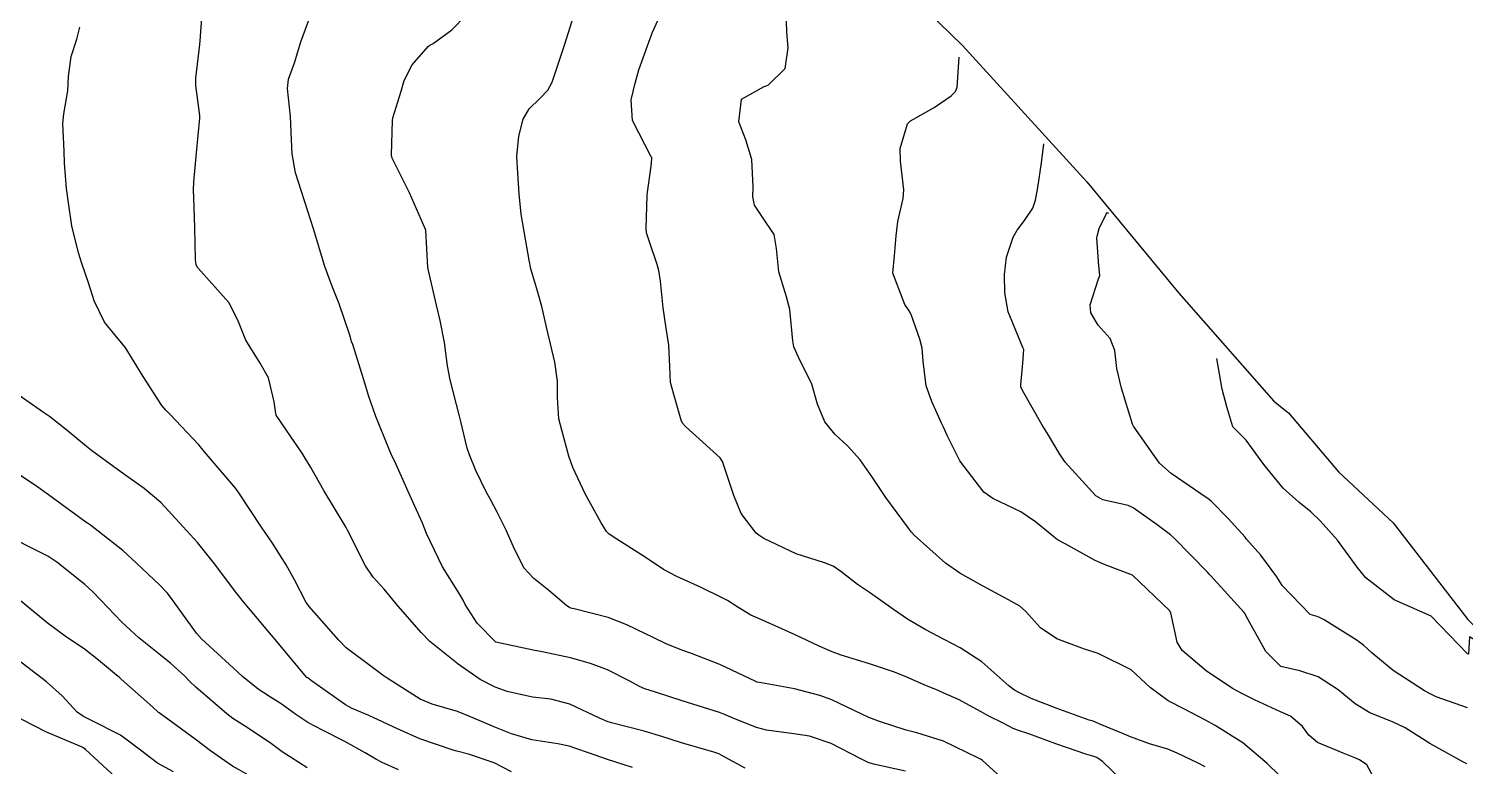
# Model space of a CAD drawing. Header units: metres. Extents: x 307586 to 320046, y 7427249 to 7434250.
# Drawn here: x 319152 to 319228.8, y 7429859.2 to 7429898.7 of the extents above; entities that cross this region are included whole.
import ezdxf

# ---------------------------------------------------------------- set-up
doc = ezdxf.new("R2010")
doc.units = ezdxf.units.M
doc.header["$MEASUREMENT"] = 0
for name, color, linetype in [('Area', 45, 'Continuous'), ('Curvas de Nivel 1m', 11, 'Continuous'), ('Curvas de Nivel 5m', 15, 'Continuous')]:
    doc.layers.add(name, color=color, linetype=linetype)

msp = doc.modelspace()

# ---------------------------------------------------------------- linework, layer by layer
at = {"layer": 'Area'}
msp.add_polyline3d([(319198.196, 7429901.469, 830.587), (319201.947, 7429897.785, 836.727), (319208.601, 7429890.485, 831.378), (319213.516, 7429884.526, 832.298), (319218.595, 7429878.746, 832.937), (319219.385, 7429878.12, 833.227), (319221.855, 7429875.197, 836.197), (319222.056, 7429874.978, 836.437), (319224.979, 7429872.246, 842.437), (319228.98, 7429867.066, 849.148), (319231.48, 7429864.477, 839.768), (319232.46, 7429863.022, 841.338), (319239.992, 7429855.529, 841.968), (319240.594, 7429854.666, 842.338), (319243.169, 7429851.754, 843.188), (319243.799, 7429850.991, 843.408), (319248.197, 7429846.365, 836.297), (319249.037, 7429845.554, 837.238), (319250.752, 7429843.293, 828.448), (319257.38, 7429835.652, 826.218), (319263.287, 7429827.954, 822.958), (319265.083, 7429826.244, 824.007), (319267.45, 7429823.473, 821.969), (319275.566, 7429805.52, 817.819)], dxfattribs=at)
at = {"layer": 'Curvas de Nivel 1m', "flags": 128}
for points, elevation in [([(319190.324, 7429859.106), (319189.241, 7429859.705), (319188.915, 7429859.88), (319188.659, 7429859.97), (319186.924, 7429860.458), (319185.869, 7429860.8), (319184.933, 7429861.089), (319183.184, 7429861.532), (319182.94, 7429861.605), (319182.532, 7429861.784), (319180.95, 7429862.535), (319179.932, 7429862.794), (319178.954, 7429862.918), (319177.593, 7429863.207), (319176.959, 7429863.437), (319176.164, 7429863.858), (319174.975, 7429864.672), (319173.472, 7429865.895), (319172.998, 7429866.365), (319171.671, 7429867.913), (319171.021, 7429868.684), (319170.438, 7429869.34), (319170.027, 7429869.935), (319169.061, 7429871.851), (319169.012, 7429871.951), (319168.929, 7429872.087), (319167.804, 7429873.963), (319167.101, 7429875.204), (319166.63, 7429875.977), (319166.014, 7429876.879), (319165.255, 7429877.998), (319165.222, 7429878.086), (319165.14, 7429878.722), (319164.83, 7429880.003), (319164.394, 7429880.779), (319163.622, 7429882.016), (319163.194, 7429883.084), (319162.718, 7429884.025), (319161.22, 7429885.706), (319161.059, 7429885.88), (319160.976, 7429886.044), (319160.931, 7429886.341), (319160.899, 7429888.045), (319160.847, 7429889.625), (319160.832, 7429890.047), (319160.841, 7429890.485), (319160.982, 7429892.045), (319161.17, 7429893.891), (319161.165, 7429894.042), (319160.947, 7429895.646), (319160.948, 7429896.046), (319161.169, 7429897.843), (319161.19, 7429898.043), (319161.33, 7429899.979)], 824), ([(319204.008, 7429858.622), (319202.994, 7429859.539), (319202.947, 7429859.573), (319202.914, 7429859.588), (319202.813, 7429859.642), (319200.928, 7429860.556), (319199.516, 7429861), (319198.936, 7429861.143), (319197.517, 7429861.604), (319196.945, 7429861.819), (319196.56, 7429862.001), (319194.954, 7429862.771), (319194.323, 7429863.006), (319192.96, 7429863.357), (319191.202, 7429863.678), (319190.963, 7429863.718), (319190.899, 7429863.745), (319188.977, 7429864.662), (319187.461, 7429865.25), (319186.988, 7429865.407), (319186.133, 7429865.743), (319185.366, 7429866.124), (319184.998, 7429866.303), (319183.993, 7429866.78), (319183.007, 7429867.17), (319181.181, 7429867.629), (319181.012, 7429867.68), (319180.926, 7429867.715), (319180.8, 7429867.803), (319179.826, 7429868.623), (319179.027, 7429869.268), (319178.498, 7429869.835), (319177.936, 7429870.955), (319177.551, 7429871.845), (319177.073, 7429872.812), (319176.704, 7429873.48), (319176.494, 7429873.859), (319175.927, 7429875.041), (319175.585, 7429875.873), (319175.469, 7429876.227), (319175.131, 7429877.661), (319175.078, 7429877.881), (319175.06, 7429877.954), (319174.559, 7429879.886), (319174.415, 7429880.637), (319174.242, 7429881.889), (319174.015, 7429883.071), (319173.821, 7429883.894), (319173.39, 7429885.739), (319173.367, 7429885.899), (319173.253, 7429887.9), (319172.381, 7429889.909), (319171.456, 7429891.763), (319171.415, 7429891.919), (319171.465, 7429893.775), (319171.493, 7429893.918), (319171.925, 7429895.334), (319172.091, 7429895.913), (319172.519, 7429896.751), (319173.371, 7429897.728), (319173.47, 7429897.801), (319173.646, 7429897.897), (319174.64, 7429898.628), (319175.388, 7429899.391)], 826), ([(319210.902, 7429858.066), (319209.441, 7429859.462), (319209.13, 7429859.672), (319208.926, 7429859.75), (319208.538, 7429859.862), (319206.932, 7429860.407), (319205.502, 7429860.94), (319204.939, 7429861.121), (319204.665, 7429861.24), (319204.117, 7429861.522), (319203.326, 7429861.914), (319202.949, 7429862.121), (319201.73, 7429862.777), (319200.959, 7429863.13), (319200.653, 7429863.258), (319199.898, 7429863.576), (319198.969, 7429863.986), (319198.318, 7429864.251), (319196.979, 7429864.692), (319195.469, 7429865.15), (319194.988, 7429865.335), (319194.282, 7429865.647), (319192.999, 7429866.246), (319191.939, 7429866.735), (319191.007, 7429867.134), (319190.63, 7429867.307), (319189.991, 7429867.695), (319189.388, 7429868.075), (319189.019, 7429868.269), (319187.972, 7429868.772), (319187.028, 7429869.214), (319186.666, 7429869.372), (319185.959, 7429869.746), (319185.042, 7429870.366), (319183.474, 7429871.358), (319183.061, 7429871.63), (319182.912, 7429871.782), (319182.62, 7429872.232), (319181.767, 7429873.793), (319181.104, 7429875.21), (319180.905, 7429875.803), (319180.516, 7429877.198), (319180.362, 7429877.812), (319180.286, 7429878.955), (319180.285, 7429879.813), (319180.146, 7429880.838), (319179.912, 7429881.819), (319179.779, 7429882.412), (319179.46, 7429883.826), (319179.215, 7429884.644), (319178.862, 7429885.834), (319178.771, 7429886.301), (319178.506, 7429887.837), (319178.347, 7429888.754), (319178.251, 7429889.84), (319178.173, 7429890.958), (319178.126, 7429891.842), (319178.221, 7429892.934), (319178.46, 7429893.839), (319178.775, 7429894.391), (319179.34, 7429894.958), (319179.768, 7429895.403), (319180, 7429895.82), (319180.331, 7429896.784), (319180.674, 7429897.81), (319181.262, 7429899.672)], 827), ([(319214.92, 7429859.189), (319214.516, 7429859.396), (319213.431, 7429859.916), (319212.93, 7429860.121), (319211.947, 7429860.415), (319210.936, 7429860.788), (319210.478, 7429860.987), (319209.295, 7429861.465), (319209.054, 7429861.579), (319208.944, 7429861.621), (319208.731, 7429861.686), (319206.951, 7429862.312), (319205.613, 7429862.847), (319204.959, 7429863.161), (319204.735, 7429863.288), (319204.433, 7429863.518), (319202.982, 7429864.805), (319201.829, 7429865.552), (319200.997, 7429865.979), (319199.956, 7429866.529), (319199.008, 7429867.091), (319198.266, 7429867.597), (319197.022, 7429868.476), (319196.343, 7429868.937), (319195.451, 7429869.634), (319195.037, 7429869.924), (319194.579, 7429870.105), (319193.047, 7429870.58), (319191.328, 7429871.409), (319191.061, 7429871.572), (319190.922, 7429871.682), (319190.115, 7429872.736), (319189.725, 7429873.7), (319189.11, 7429875.527), (319188.999, 7429875.711), (319187.13, 7429877.39), (319186.969, 7429877.57), (319186.9, 7429877.733), (319186.517, 7429879.11), (319186.329, 7429879.742), (319186.304, 7429880.605), (319186.25, 7429881.744), (319186.109, 7429882.663), (319185.94, 7429883.749), (319185.802, 7429885.173), (319185.71, 7429885.753), (319185.607, 7429886.125), (319185.247, 7429887.163), (319185.046, 7429887.762), (319185.033, 7429887.985), (319185.092, 7429889.762), (319185.102, 7429889.935), (319185.297, 7429891.337), (319185.34, 7429891.722), (319185.339, 7429891.759), (319185.329, 7429891.785), (319185.304, 7429891.828), (319184.299, 7429893.77), (319184.226, 7429894.885), (319184.438, 7429895.769), (319184.647, 7429896.48), (319185.108, 7429897.763), (319185.178, 7429897.959), (319185.38, 7429898.495), (319185.949, 7429899.752)], 828), ([(319218.913, 7429858.701), (319218.248, 7429859.357), (319216.934, 7429860.472), (319215.465, 7429861.385), (319214.946, 7429861.685), (319213.815, 7429862.27), (319212.956, 7429862.71), (319211.981, 7429863.43), (319210.977, 7429864.375), (319209.202, 7429865.255), (319208.991, 7429865.316), (319208.474, 7429865.475), (319206.998, 7429866.032), (319206.125, 7429866.619), (319205.323, 7429867.515), (319205.017, 7429867.788), (319204.418, 7429868.127), (319203.026, 7429868.872), (319201.808, 7429869.552), (319201.041, 7429870.088), (319199.363, 7429871.585), (319199.222, 7429871.745), (319199.066, 7429871.946), (319197.849, 7429873.602), (319197.1, 7429874.716), (319196.469, 7429875.62), (319195.825, 7429876.334), (319195.126, 7429876.981), (319194.594, 7429877.645), (319194.198, 7429878.593), (319193.9, 7429879.653), (319193.175, 7429881.104), (319192.934, 7429881.662), (319192.869, 7429881.98), (319192.716, 7429883.665), (319192.537, 7429884.343), (319192.121, 7429885.671), (319192.004, 7429886.913), (319191.886, 7429887.674), (319191.262, 7429888.591), (319190.822, 7429889.24), (319190.744, 7429889.688), (319190.751, 7429890.218), (319190.693, 7429891.689), (319190.36, 7429892.741), (319189.993, 7429893.7), (319190.131, 7429894.909), (319191.352, 7429895.596), (319191.418, 7429895.613), (319191.584, 7429895.678), (319192.471, 7429896.56), (319192.632, 7429897.667), (319192.559, 7429898.491), (319192.525, 7429899.669)], 829), ([(319184.3, 7429859.152), (319182.911, 7429859.583), (319182.357, 7429859.786), (319180.92, 7429860.281), (319180.318, 7429860.413), (319178.925, 7429860.634), (319177.824, 7429860.947), (319176.935, 7429861.296), (319175.642, 7429861.863), (319174.946, 7429862.139), (319173.597, 7429862.538), (319172.952, 7429862.801), (319171.183, 7429863.918), (319170.965, 7429864.077), (319170.395, 7429864.505), (319168.987, 7429865.55), (319168.593, 7429865.954), (319167.011, 7429867.769), (319166.92, 7429867.879), (319166.86, 7429867.972), (319166.225, 7429869.182), (319165.78, 7429869.989), (319165.05, 7429871.15), (319164.462, 7429872.006), (319163.207, 7429873.894), (319163.126, 7429874.02), (319163.084, 7429874.07), (319161.419, 7429876.037), (319161.108, 7429876.408), (319159.568, 7429878.063), (319159.342, 7429878.274), (319159.137, 7429878.52), (319158.133, 7429880.08), (319157.176, 7429881.636), (319156.807, 7429882.096), (319156.068, 7429882.983), (319155.518, 7429884.115), (319155.446, 7429884.357), (319155.213, 7429885.086), (319154.853, 7429886.124), (319154.672, 7429886.685), (319154.327, 7429888.129), (319154.157, 7429889.238), (319154.039, 7429890.132), (319153.935, 7429891.492), (319153.913, 7429892.134), (319153.846, 7429893.607), (319153.893, 7429894.134), (319154.105, 7429895.363), (319154.147, 7429896.132), (319154.288, 7429897.202), (319154.585, 7429898.128), (319154.746, 7429898.76)], 823), ([(319228.924, 7429859.341), (319228.701, 7429859.457), (319226.935, 7429860.434), (319225.616, 7429861.263), (319224.946, 7429861.591), (319223.731, 7429862.069), (319222.956, 7429862.559), (319222.047, 7429863.309), (319220.973, 7429863.997), (319219.992, 7429864.321), (319218.981, 7429864.551), (319218.171, 7429865.358), (319217.127, 7429867.253), (319217.06, 7429867.37), (319217.014, 7429867.433), (319215.236, 7429869.397), (319215.141, 7429869.496), (319215.045, 7429869.598), (319213.26, 7429871.418), (319213.065, 7429871.597), (319212.366, 7429872.131), (319211.079, 7429873.042), (319210.804, 7429873.168), (319209.463, 7429873.464), (319209.086, 7429873.676), (319207.446, 7429875.487), (319207.118, 7429875.963), (319206.551, 7429876.923), (319206.196, 7429877.504), (319205.16, 7429879.319), (319205.075, 7429879.521), (319205.066, 7429879.619), (319205.176, 7429880.78), (319205.231, 7429881.519), (319205.218, 7429881.554), (319205.184, 7429881.621), (319204.39, 7429883.528), (319204.207, 7429884.541), (319204.204, 7429885.53), (319204.311, 7429886.461), (319204.661, 7429887.526), (319204.878, 7429887.905), (319205.267, 7429888.426), (319205.703, 7429889.087), (319205.855, 7429889.511), (319205.97, 7429890.19), (319206.171, 7429891.507), (319206.293, 7429892.52)], 831), ([(319228.954, 7429862.334), (319227.274, 7429862.933), (319226.961, 7429863.08), (319226.648, 7429863.253), (319224.979, 7429864.33), (319223.842, 7429865.287), (319223.397, 7429865.694), (319223, 7429865.983), (319221.285, 7429867.043), (319221.012, 7429867.193), (319220.915, 7429867.224), (319220.54, 7429867.327), (319219.036, 7429868.893), (319218.757, 7429869.353), (319217.904, 7429870.512), (319217.145, 7429871.369), (319217.064, 7429871.466), (319216.163, 7429872.473), (319215.243, 7429873.398), (319215.085, 7429873.526), (319214.702, 7429873.791), (319213.105, 7429874.885), (319212.48, 7429875.426), (319211.132, 7429877.363), (319211.101, 7429877.409), (319211.085, 7429877.441), (319211.047, 7429877.528), (319210.45, 7429879.451), (319210.211, 7429880.492), (319210.095, 7429881.456), (319209.842, 7429882.113), (319209.196, 7429882.824), (319208.815, 7429883.474), (319208.785, 7429883.899), (319209.23, 7429885.291), (319209.283, 7429885.418), (319209.287, 7429885.469), (319209.238, 7429885.986), (319209.136, 7429887.471), (319209.145, 7429887.58), (319209.261, 7429887.99), (319209.625, 7429888.763), (319209.69, 7429888.842), (319209.763, 7429888.81)], 832), ([(319229.513, 7429865.87), (319229.06, 7429866.137), (319229.007, 7429865.215), (319228.962, 7429865.23), (319227.013, 7429867.25), (319225.026, 7429868.116), (319223.518, 7429869.295), (319223.049, 7429869.865), (319221.995, 7429871.311), (319221.073, 7429872.347), (319220.577, 7429872.827), (319219.942, 7429873.337), (319219.094, 7429874.096), (319218.07, 7429875.36), (319217.126, 7429876.667), (319216.768, 7429877.014), (319216.406, 7429877.381), (319216.093, 7429878.442), (319215.833, 7429879.39), (319215.543, 7429881.03)], 833), ([(319177.829, 7429858.916), (319176.908, 7429859.4), (319175.53, 7429859.864), (319174.915, 7429860.017), (319174.72, 7429860.069), (319172.924, 7429860.672), (319171.54, 7429861.308), (319170.938, 7429861.597), (319170.206, 7429861.931), (319169.31, 7429862.308), (319168.948, 7429862.506), (319167.137, 7429863.792), (319166.962, 7429863.921), (319166.933, 7429863.941), (319166.896, 7429863.971), (319166.425, 7429864.524), (319165.189, 7429865.997), (319165.101, 7429866.106), (319164.995, 7429866.236), (319163.499, 7429868.015), (319163.019, 7429868.616), (319161.96, 7429870.031), (319161.05, 7429871.192), (319160.261, 7429872.052), (319159.679, 7429872.671), (319159.075, 7429873.322), (319158.191, 7429874.079), (319157.091, 7429874.868), (319156.376, 7429875.381), (319155.375, 7429876.116), (319155.106, 7429876.33), (319154.066, 7429877.183), (319153.13, 7429877.922), (319152.814, 7429878.143), (319151.144, 7429879.301)], 822), ([(319171.794, 7429859.021), (319170.908, 7429859.411), (319170.571, 7429859.587), (319169.999, 7429859.934), (319168.922, 7429860.545), (319167.763, 7429861.129), (319166.937, 7429861.549), (319166.303, 7429861.976), (319165.523, 7429862.558), (319164.952, 7429862.913), (319164.285, 7429863.335), (319163.452, 7429864.015), (319162.967, 7429864.465), (319161.253, 7429866.037), (319160.987, 7429866.33), (319159.746, 7429868.059), (319159.431, 7429868.477), (319159.021, 7429868.907), (319157.779, 7429870.083), (319157.043, 7429870.767), (319155.328, 7429872.116), (319155.158, 7429872.213), (319155.064, 7429872.269), (319154.527, 7429872.667), (319153.079, 7429873.743), (319152.496, 7429874.146), (319151.092, 7429875.087)], 821), ([(319163.679, 7429858.786), (319162.905, 7429859.217), (319161.732, 7429860.032), (319160.922, 7429860.663), (319158.986, 7429862.069), (319158.961, 7429862.088), (319158.943, 7429862.107), (319158.629, 7429862.39), (319156.961, 7429863.874), (319156.846, 7429863.976), (319156.708, 7429864.094), (319155.751, 7429864.888), (319154.977, 7429865.488), (319154.038, 7429866.129), (319152.994, 7429866.892), (319151.469, 7429868.155)], 819), ([(319159.749, 7429858.905), (319158.906, 7429859.37), (319158, 7429860.079), (319156.925, 7429860.881), (319155.374, 7429861.668), (319154.94, 7429861.883), (319154.614, 7429862.115), (319153.8, 7429862.98), (319152.959, 7429863.726), (319152.429, 7429864.145), (319150.974, 7429865.265)], 818), ([(319156.896, 7429858.413), (319155.058, 7429860.109), (319154.914, 7429860.209), (319154.741, 7429860.287), (319152.927, 7429861.062), (319151.097, 7429862.002)], 817)]:
    msp.add_lwpolyline(points, dxfattribs=dict(at, elevation=elevation))
at = {"layer": 'Curvas de Nivel 5m', "flags": 128}
for points, elevation in [([(319198.906, 7429858.945), (319197.187, 7429859.33), (319196.911, 7429859.416), (319196.509, 7429859.614), (319194.925, 7429860.43), (319193.762, 7429860.816), (319192.932, 7429860.948), (319191.463, 7429861.147), (319190.937, 7429861.291), (319189.894, 7429861.696), (319189.221, 7429861.982), (319188.947, 7429862.089), (319188.392, 7429862.272), (319186.953, 7429862.714), (319185.532, 7429863.169), (319184.959, 7429863.354), (319184.679, 7429863.473), (319184.169, 7429863.762), (319182.972, 7429864.37), (319182.054, 7429864.712), (319180.981, 7429865.017), (319179.477, 7429865.331), (319178.987, 7429865.42), (319176.993, 7429865.85), (319176.001, 7429866.863), (319175.349, 7429867.875), (319175.241, 7429868.103), (319175.019, 7429868.485), (319174.15, 7429869.889), (319173.281, 7429871.677), (319173.19, 7429871.899), (319173.066, 7429872.226), (319172.306, 7429873.908), (319171.657, 7429875.362), (319171.404, 7429875.917), (319171.12, 7429876.606), (319170.739, 7429877.536), (319170.571, 7429877.928), (319170.208, 7429878.999), (319169.922, 7429879.938), (319169.34, 7429881.788), (319169.281, 7429881.949), (319169.256, 7429882.021), (319169.186, 7429882.275), (319168.622, 7429883.956), (319168.231, 7429884.946), (319167.857, 7429885.964), (319167.253, 7429887.97), (319166.765, 7429889.475), (319166.6, 7429889.98), (319166.276, 7429890.974), (319166.095, 7429891.988), (319166.071, 7429892.749), (319166.008, 7429893.99), (319165.846, 7429895.492), (319165.9, 7429895.992), (319166.231, 7429896.856), (319166.574, 7429897.982), (319167.242, 7429899.822)], 825), ([(319224.379, 7429857.8), (319223.579, 7429859.29), (319223.186, 7429859.556), (319222.927, 7429859.671), (319222.315, 7429859.92), (319220.935, 7429860.486), (319220.478, 7429860.867), (319220.124, 7429861.332), (319219.492, 7429861.885), (319218.951, 7429862.117), (319217.558, 7429862.763), (319216.96, 7429863.072), (319216.388, 7429863.376), (319214.977, 7429864.323), (319213.692, 7429865.41), (319213.431, 7429865.85), (319213.099, 7429867.419), (319213.015, 7429867.551), (319211.043, 7429869.44), (319209.573, 7429869.987), (319209.05, 7429870.22), (319207.439, 7429871.107), (319207.061, 7429871.317), (319206.957, 7429871.387), (319206.827, 7429871.494), (319205.847, 7429872.285), (319205.076, 7429872.837), (319203.575, 7429873.535), (319203.088, 7429873.879), (319201.806, 7429875.553), (319201.126, 7429876.916), (319200.928, 7429877.36), (319200.832, 7429877.565), (319200.311, 7429878.739), (319200.013, 7429879.577), (319199.854, 7429880.899), (319199.786, 7429881.581), (319199.668, 7429882.063), (319199.201, 7429883.383), (319199.099, 7429883.591), (319198.868, 7429883.933), (319198.231, 7429885.6), (319198.319, 7429886.522), (319198.403, 7429887.599), (319198.487, 7429888.371), (319198.781, 7429889.595), (319198.806, 7429890.069), (319198.63, 7429891.597), (319198.625, 7429892.282), (319199.002, 7429893.593), (319199.171, 7429893.746), (319199.327, 7429893.835), (319200.438, 7429894.471), (319201.346, 7429895.09), (319201.576, 7429895.332), (319201.656, 7429895.557), (319201.773, 7429897.16)], 830), ([(319166.904, 7429859.121), (319165.57, 7429859.983), (319164.92, 7429860.457), (319163.61, 7429861.332), (319162.939, 7429861.771), (319162.611, 7429862.023), (319160.957, 7429863.452), (319160.654, 7429863.738), (319160.338, 7429864.049), (319159.617, 7429864.708), (319158.975, 7429865.232), (319157.898, 7429866.081), (319156.995, 7429866.916), (319155.876, 7429868.107), (319155.45, 7429868.546), (319155.021, 7429868.935), (319153.517, 7429870.135), (319153.038, 7429870.454), (319152.436, 7429870.752), (319151.052, 7429871.447)], 820)]:
    msp.add_lwpolyline(points, dxfattribs=dict(at, elevation=elevation))

doc.saveas('drawing.dxf')
